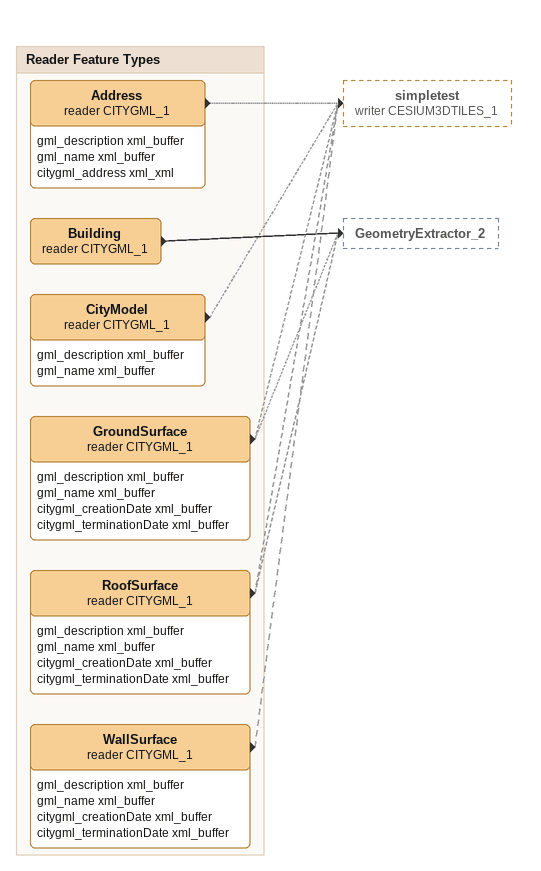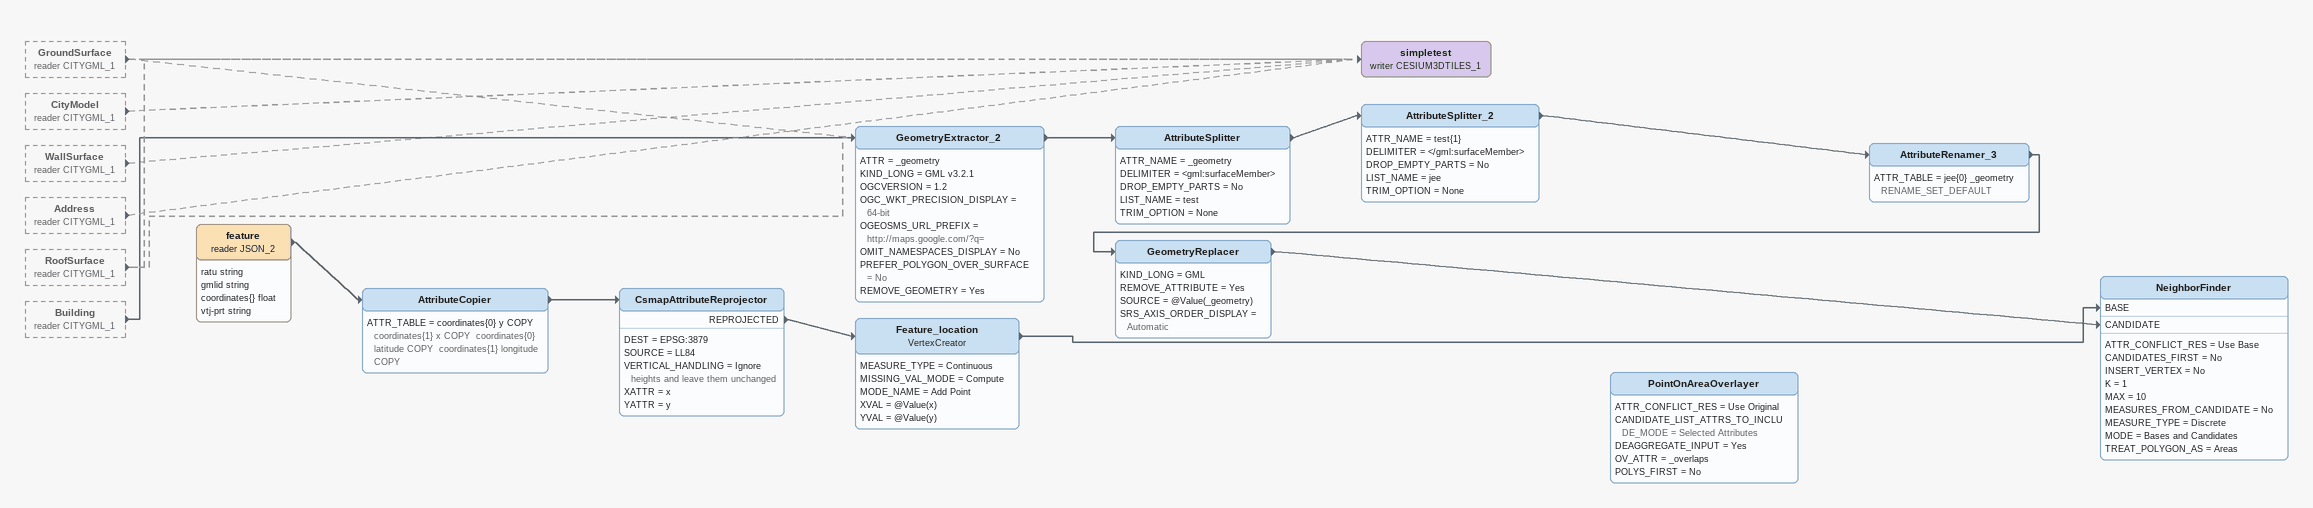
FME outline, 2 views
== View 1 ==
Bookmark: Reader Feature Types
Address (reader CITYGML_1)
    attributes: gml_description xml_buffer, gml_name xml_buffer, citygml_address xml_xml
    -> simpletest (writer CESIUM3DTILES_1) [off]
Building (reader CITYGML_1)
    -> GeometryExtractor_2
CityModel (reader CITYGML_1)
    attributes: gml_description xml_buffer, gml_name xml_buffer
    -> simpletest (writer CESIUM3DTILES_1) [off]
GroundSurface (reader CITYGML_1)
    attributes: gml_description xml_buffer, gml_name xml_buffer, citygml_creationDate xml_buffer, citygml_terminationDate xml_buffer
    -> simpletest (writer CESIUM3DTILES_1) [off]
    -> GeometryExtractor_2 [off]
RoofSurface (reader CITYGML_1)
    attributes: gml_description xml_buffer, gml_name xml_buffer, citygml_creationDate xml_buffer, citygml_terminationDate xml_buffer
    -> simpletest (writer CESIUM3DTILES_1) [off]
    -> GeometryExtractor_2 [off]
WallSurface (reader CITYGML_1)
    attributes: gml_description xml_buffer, gml_name xml_buffer, citygml_creationDate xml_buffer, citygml_terminationDate xml_buffer
    -> simpletest (writer CESIUM3DTILES_1) [off]

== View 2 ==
GroundSurface (reader CITYGML_1) [outside]
    -> simpletest (writer CESIUM3DTILES_1) [off]
    -> GeometryExtractor_2 [off]
CityModel (reader CITYGML_1) [outside]
    -> simpletest (writer CESIUM3DTILES_1) [off]
WallSurface (reader CITYGML_1) [outside]
    -> simpletest (writer CESIUM3DTILES_1) [off]
Address (reader CITYGML_1) [outside]
    -> simpletest (writer CESIUM3DTILES_1) [off]
RoofSurface (reader CITYGML_1) [outside]
    -> simpletest (writer CESIUM3DTILES_1) [off]
    -> GeometryExtractor_2 [off]
Building (reader CITYGML_1) [outside]
    -> GeometryExtractor_2
feature (reader JSON_2)
    attributes: ratu string, gmlid string, coordinates{} float, vtj-prt string
    -> AttributeCopier
AttributeCopier
    ATTR_TABLE = coordinates{0} y COPY  coordinates{1} x COPY  coordinates{0} latitude COPY  coordinates{1} longitude COPY
    -> CsmapAttributeReprojector
CsmapAttributeReprojector
    DEST = EPSG:3879
    SOURCE = LL84
    VERTICAL_HANDLING = Ignore heights and leave them unchanged
    XATTR = x
    YATTR = y
    REPROJECTED -> Feature_location
Feature_location: VertexCreator
    MEASURE_TYPE = Continuous
    MISSING_VAL_MODE = Compute
    MODE_NAME = Add Point
    XVAL = @Value(x)
    YVAL = @Value(y)
    -> NeighborFinder [BASE]
GeometryExtractor_2
    ATTR = _geometry
    KIND_LONG = GML v3.2.1
    OGCVERSION = 1.2
    OGC_WKT_PRECISION_DISPLAY = 64-bit
    OGEOSMS_URL_PREFIX = http://maps.google.com/?q=
    OMIT_NAMESPACES_DISPLAY = No
    PREFER_POLYGON_OVER_SURFACE = No
    REMOVE_GEOMETRY = Yes
    -> AttributeSplitter
AttributeSplitter
    ATTR_NAME = _geometry
    DELIMITER = <gml:surfaceMember>
    DROP_EMPTY_PARTS = No
    LIST_NAME = test
    TRIM_OPTION = None
    -> AttributeSplitter_2
AttributeSplitter_2
    ATTR_NAME = test{1}
    DELIMITER = </gml:surfaceMember>
    DROP_EMPTY_PARTS = No
    LIST_NAME = jee
    TRIM_OPTION = None
    -> AttributeRenamer_3
AttributeRenamer_3
    ATTR_TABLE = jee{0} _geometry RENAME_SET_DEFAULT
    -> GeometryReplacer
GeometryReplacer
    KIND_LONG = GML
    REMOVE_ATTRIBUTE = Yes
    SOURCE = @Value(_geometry)
    SRS_AXIS_ORDER_DISPLAY = Automatic
    -> NeighborFinder [CANDIDATE]
NeighborFinder
    ATTR_CONFLICT_RES = Use Base
    CANDIDATES_FIRST = No
    INSERT_VERTEX = No
    K = 1
    MAX = 10
    MEASURES_FROM_CANDIDATE = No
    MEASURE_TYPE = Discrete
    MODE = Bases and Candidates
    TREAT_POLYGON_AS = Areas
simpletest (writer CESIUM3DTILES_1)
PointOnAreaOverlayer
    ATTR_CONFLICT_RES = Use Original
    CANDIDATE_LIST_ATTRS_TO_INCLUDE_MODE = Selected Attributes
    DEAGGREGATE_INPUT = Yes
    OV_ATTR = _overlaps
    POLYS_FIRST = No
